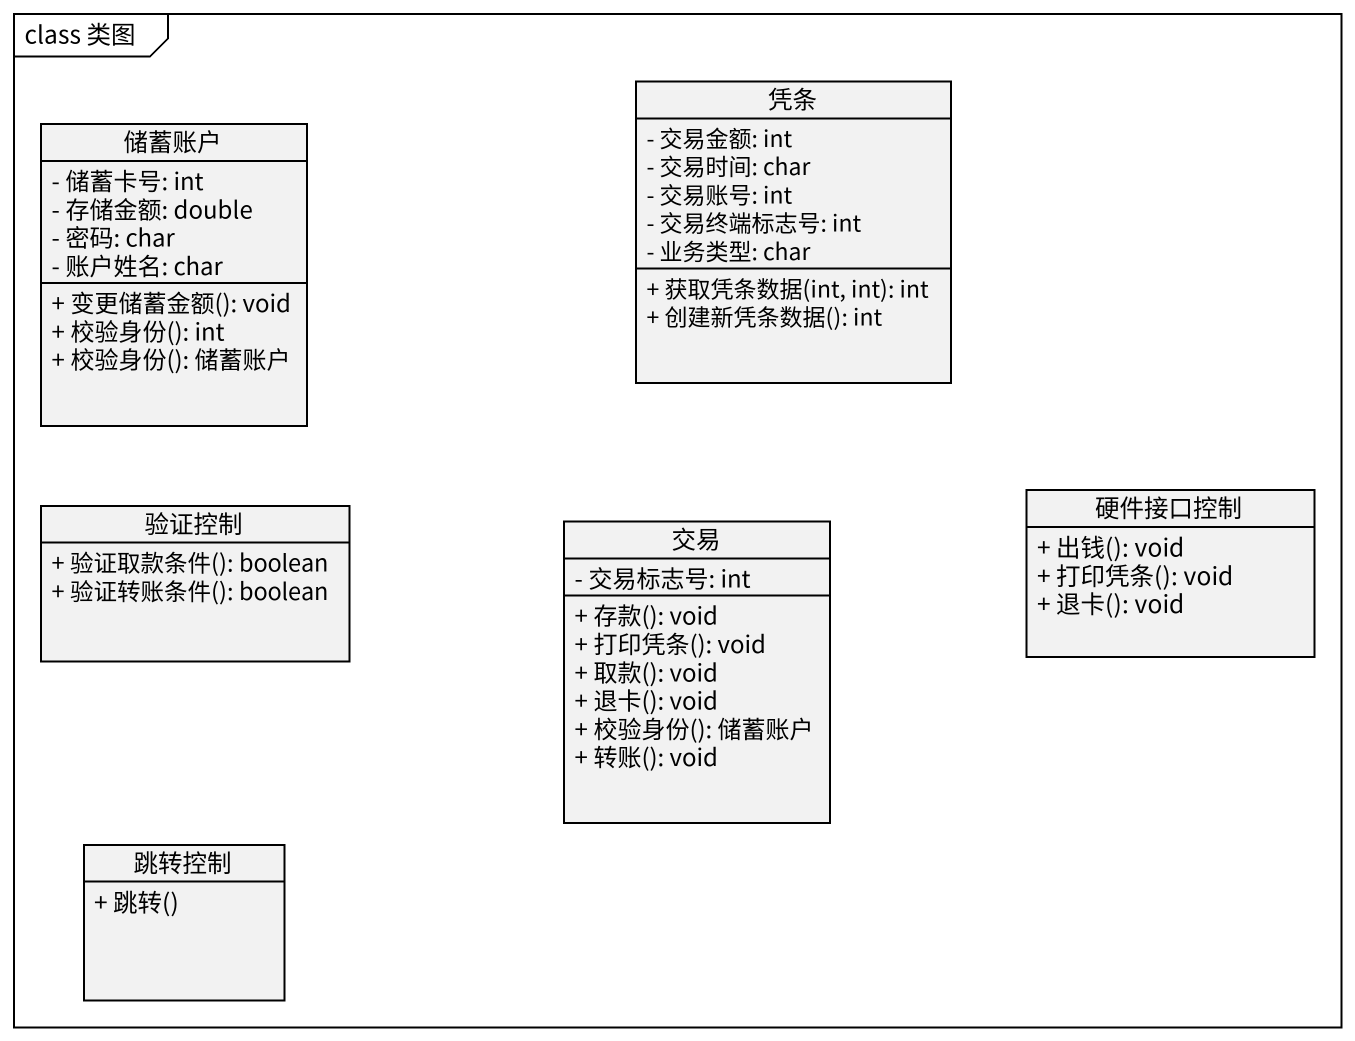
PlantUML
@startuml
mainframe class 类图
hide circle
hide empty members
skinparam classAttributeIconSize 0
class 储蓄账户 {
  - 储蓄卡号: int
  - 存储金额: double
  - 密码: char
  - 账户姓名: char
  + 变更储蓄金额(): void
  + 校验身份(): int
  + 校验身份(): 储蓄账户
}
class 凭条 {
  - 交易金额: int
  - 交易时间: char
  - 交易账号: int
  - 交易终端标志号: int
  - 业务类型: char
  + 获取凭条数据(int, int): int
  + 创建新凭条数据(): int
}
class 验证控制 {
  + 验证取款条件(): boolean
  + 验证转账条件(): boolean
}
class 交易 {
  - 交易标志号: int
  + 存款(): void
  + 打印凭条(): void
  + 取款(): void
  + 退卡(): void
  + 校验身份(): 储蓄账户
  + 转账(): void
}
class 硬件接口控制 {
  + 出钱(): void
  + 打印凭条(): void
  + 退卡(): void
}
class 跳转控制 {
  + 跳转()
}
@enduml
